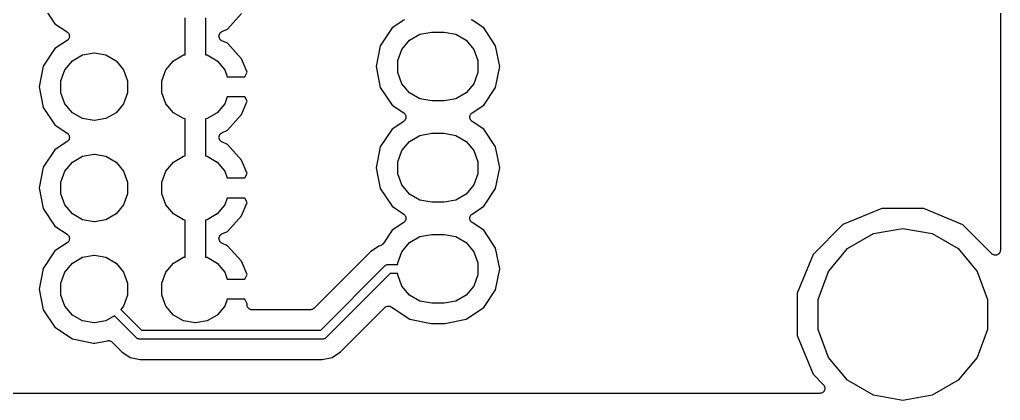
# Model space of a CAD drawing. Extents: x 127.4 to 176.4, y -111.4 to -62.3.
# Drawn here: x 151.79 to 176.44, y -111.38 to -101.82 of the extents above; entities that cross this region are included whole.
import ezdxf

# ---------------------------------------------------------------- set-up
doc = ezdxf.new("R2010")
doc.units = 0
doc.header["$MEASUREMENT"] = 0
doc.layers.add('BLACK', color=7, linetype='CONTINUOUS')

msp = doc.modelspace()

# ---------------------------------------------------------------- linework, layer by layer
at = {"layer": 'Black'}
for p, q in [((176.442, -66.3842), (176.442, -107.607)), ((152.389, -101.484), (152.682, -101.923)), ((155.956, -102.699), (155.956, -101.771)), ((156.464, -101.771), (156.464, -102.699)), ((157.015, -102.056), (157.373, -101.663)), ((152.682, -101.923), (152.991, -102.129)), ((161.153, -102.029), (160.856, -102.473)), ((161.447, -101.833), (161.153, -102.029)), ((161.457, -101.823), (161.447, -101.833)), ((161.468, -101.815), (161.457, -101.823)), ((163.155, -101.823), (163.144, -101.815)), ((163.165, -101.833), (163.155, -101.823)), ((163.459, -102.029), (163.165, -101.833)), ((163.756, -102.473), (163.459, -102.029)), ((152.991, -102.129), (153.001, -102.139)), ((153.001, -102.139), (153.012, -102.147)), ((153.012, -102.147), (153.016, -102.154)), ((153.016, -102.154), (153.022, -102.16)), ((153.022, -102.16), (153.029, -102.172)), ((153.029, -102.172), (153.036, -102.184)), ((153.036, -102.286), (153.029, -102.298)), ((153.036, -102.184), (153.038, -102.192)), ((153.038, -102.278), (153.036, -102.286)), ((153.038, -102.192), (153.042, -102.199)), ((153.042, -102.271), (153.038, -102.278)), ((153.042, -102.199), (153.043, -102.213)), ((153.043, -102.257), (153.042, -102.271)), ((153.043, -102.213), (153.047, -102.227)), ((153.047, -102.243), (153.043, -102.257)), ((153.047, -102.227), (153.046, -102.235)), ((153.046, -102.235), (153.047, -102.243)), ((156.805, -102.224), (156.808, -102.213)), ((156.806, -102.235), (156.805, -102.224)), ((156.805, -102.246), (156.806, -102.235)), ((156.808, -102.257), (156.805, -102.246)), ((156.808, -102.213), (156.809, -102.202)), ((156.809, -102.268), (156.808, -102.257)), ((156.809, -102.202), (156.814, -102.192)), ((156.814, -102.278), (156.809, -102.268)), ((156.814, -102.192), (156.817, -102.182)), ((156.817, -102.288), (156.814, -102.278)), ((156.817, -102.182), (156.823, -102.172)), ((156.823, -102.172), (156.828, -102.162)), ((156.828, -102.162), (156.836, -102.154)), ((156.836, -102.154), (156.842, -102.145)), ((156.842, -102.145), (156.851, -102.139)), ((156.851, -102.139), (156.859, -102.131)), ((156.859, -102.131), (156.869, -102.126)), ((156.869, -102.126), (156.878, -102.12)), ((156.878, -102.12), (157.015, -102.056)), ((161.595, -102.335), (161.854, -102.185)), ((161.854, -102.185), (162.15, -102.133)), ((162.15, -102.133), (162.462, -102.133)), ((162.462, -102.133), (162.758, -102.185)), ((162.758, -102.185), (163.017, -102.335)), ((152.991, -102.341), (152.682, -102.547)), ((153.001, -102.331), (152.991, -102.341)), ((153.012, -102.323), (153.001, -102.331)), ((153.016, -102.316), (153.012, -102.323)), ((153.022, -102.31), (153.016, -102.316)), ((153.029, -102.298), (153.022, -102.31)), ((156.823, -102.298), (156.817, -102.288)), ((156.828, -102.308), (156.823, -102.298)), ((156.836, -102.316), (156.828, -102.308)), ((156.842, -102.325), (156.836, -102.316)), ((156.851, -102.331), (156.842, -102.325)), ((156.859, -102.339), (156.851, -102.331)), ((156.869, -102.344), (156.859, -102.339)), ((156.878, -102.35), (156.869, -102.344)), ((157.015, -102.414), (156.878, -102.35)), ((157.373, -102.807), (157.015, -102.414)), ((160.856, -102.473), (160.752, -102.997)), ((161.402, -102.565), (161.595, -102.335)), ((163.017, -102.335), (163.21, -102.565)), ((163.86, -102.997), (163.756, -102.473)), ((152.682, -102.547), (152.389, -102.986)), ((153.12, -102.854), (153.376, -102.706)), ((153.376, -102.706), (153.667, -102.655)), ((153.667, -102.655), (153.673, -102.655)), ((153.673, -102.655), (153.964, -102.706)), ((153.964, -102.706), (154.22, -102.854)), ((155.66, -102.854), (155.916, -102.706)), ((155.916, -102.706), (155.956, -102.699)), ((156.464, -102.699), (156.504, -102.706)), ((156.504, -102.706), (156.76, -102.854)), ((161.299, -102.847), (161.402, -102.565)), ((163.21, -102.565), (163.313, -102.847)), ((152.389, -102.986), (152.285, -103.505)), ((152.931, -103.08), (153.12, -102.854)), ((154.22, -102.854), (154.409, -103.08)), ((155.471, -103.08), (155.66, -102.854)), ((156.76, -102.854), (156.949, -103.08)), ((157.511, -103.142), (157.373, -102.807)), ((160.752, -102.997), (160.856, -103.521)), ((161.299, -103.147), (161.299, -102.847)), ((163.313, -102.847), (163.313, -103.147)), ((163.756, -103.521), (163.86, -102.997)), ((152.83, -103.357), (152.931, -103.08)), ((154.409, -103.08), (154.51, -103.357)), ((155.37, -103.357), (155.471, -103.08)), ((156.949, -103.08), (157.012, -103.251)), ((157.012, -103.251), (157.454, -103.251)), ((157.454, -103.251), (157.511, -103.142)), ((161.402, -103.429), (161.299, -103.147)), ((163.313, -103.147), (163.21, -103.429)), ((152.285, -103.505), (152.389, -104.024)), ((152.83, -103.653), (152.83, -103.357)), ((154.51, -103.357), (154.51, -103.653)), ((155.37, -103.653), (155.37, -103.357)), ((161.595, -103.659), (161.402, -103.429)), ((163.21, -103.429), (163.017, -103.659)), ((152.931, -103.93), (152.83, -103.653)), ((154.51, -103.653), (154.409, -103.93)), ((155.471, -103.93), (155.37, -103.653)), ((157.012, -103.759), (156.949, -103.93)), ((157.454, -103.759), (157.012, -103.759)), ((157.511, -103.868), (157.454, -103.759)), ((160.856, -103.521), (161.153, -103.965)), ((161.854, -103.809), (161.595, -103.659)), ((163.017, -103.659), (162.758, -103.809)), ((163.459, -103.965), (163.756, -103.521)), ((153.12, -104.156), (152.931, -103.93)), ((154.409, -103.93), (154.22, -104.156)), ((155.66, -104.156), (155.471, -103.93)), ((156.949, -103.93), (156.76, -104.156)), ((157.373, -104.203), (157.511, -103.868)), ((161.153, -103.965), (161.447, -104.161)), ((162.15, -103.861), (161.854, -103.809)), ((162.462, -103.861), (162.15, -103.861)), ((162.758, -103.809), (162.462, -103.861)), ((163.165, -104.161), (163.459, -103.965)), ((152.389, -104.024), (152.682, -104.463)), ((153.376, -104.304), (153.12, -104.156)), ((154.22, -104.156), (153.964, -104.304)), ((155.916, -104.304), (155.66, -104.156)), ((156.76, -104.156), (156.504, -104.304)), ((157.015, -104.596), (157.373, -104.203)), ((161.447, -104.161), (161.457, -104.171)), ((161.457, -104.171), (161.468, -104.179)), ((161.468, -104.179), (161.473, -104.186)), ((161.473, -104.186), (161.479, -104.192)), ((161.479, -104.192), (161.485, -104.204)), ((161.485, -104.204), (161.493, -104.216)), ((161.493, -104.216), (161.495, -104.224)), ((161.495, -104.224), (161.498, -104.231)), ((161.498, -104.231), (161.5, -104.245)), ((161.5, -104.245), (161.503, -104.259)), ((163.109, -104.259), (163.112, -104.245)), ((163.112, -104.245), (163.114, -104.231)), ((163.114, -104.231), (163.117, -104.224)), ((163.117, -104.224), (163.119, -104.216)), ((163.119, -104.216), (163.127, -104.204)), ((163.127, -104.204), (163.133, -104.192)), ((163.133, -104.192), (163.139, -104.186)), ((163.139, -104.186), (163.144, -104.179)), ((163.144, -104.179), (163.155, -104.171)), ((163.155, -104.171), (163.165, -104.161)), ((152.682, -104.463), (152.991, -104.669)), ((153.667, -104.355), (153.376, -104.304)), ((153.673, -104.355), (153.667, -104.355)), ((153.964, -104.304), (153.673, -104.355)), ((155.956, -104.311), (155.916, -104.304)), ((155.956, -105.239), (155.956, -104.311)), ((156.504, -104.304), (156.464, -104.311)), ((156.464, -104.311), (156.464, -105.239)), ((161.447, -104.373), (161.153, -104.569)), ((161.457, -104.363), (161.447, -104.373)), ((161.468, -104.355), (161.457, -104.363)), ((161.473, -104.348), (161.468, -104.355)), ((161.479, -104.342), (161.473, -104.348)), ((161.485, -104.33), (161.479, -104.342)), ((161.493, -104.318), (161.485, -104.33)), ((161.495, -104.31), (161.493, -104.318)), ((161.498, -104.303), (161.495, -104.31)), ((161.5, -104.289), (161.498, -104.303)), ((161.503, -104.275), (161.5, -104.289)), ((161.503, -104.259), (161.502, -104.267)), ((161.502, -104.267), (161.503, -104.275)), ((163.11, -104.267), (163.109, -104.259)), ((163.109, -104.275), (163.11, -104.267)), ((163.112, -104.289), (163.109, -104.275)), ((163.114, -104.303), (163.112, -104.289)), ((163.117, -104.31), (163.114, -104.303)), ((163.119, -104.318), (163.117, -104.31)), ((163.127, -104.33), (163.119, -104.318)), ((163.133, -104.342), (163.127, -104.33)), ((163.139, -104.348), (163.133, -104.342)), ((163.144, -104.355), (163.139, -104.348)), ((163.155, -104.363), (163.144, -104.355)), ((163.165, -104.373), (163.155, -104.363)), ((163.459, -104.569), (163.165, -104.373)), ((152.991, -104.669), (153.001, -104.679)), ((153.001, -104.679), (153.012, -104.687)), ((153.012, -104.687), (153.016, -104.694)), ((153.016, -104.694), (153.022, -104.7)), ((153.022, -104.7), (153.029, -104.712)), ((153.029, -104.712), (153.036, -104.724)), ((153.036, -104.724), (153.038, -104.732)), ((153.038, -104.732), (153.042, -104.739)), ((153.042, -104.739), (153.043, -104.753)), ((156.808, -104.753), (156.809, -104.742)), ((156.809, -104.742), (156.814, -104.732)), ((156.814, -104.732), (156.817, -104.722)), ((156.817, -104.722), (156.823, -104.712)), ((156.823, -104.712), (156.828, -104.702)), ((156.828, -104.702), (156.836, -104.694)), ((156.836, -104.694), (156.842, -104.685)), ((156.842, -104.685), (156.851, -104.679)), ((156.851, -104.679), (156.859, -104.671)), ((156.859, -104.671), (156.869, -104.666)), ((156.869, -104.666), (156.878, -104.66)), ((156.878, -104.66), (157.015, -104.596)), ((161.153, -104.569), (160.856, -105.013)), ((161.595, -104.875), (161.854, -104.725)), ((161.854, -104.725), (162.15, -104.673)), ((162.15, -104.673), (162.462, -104.673)), ((162.462, -104.673), (162.758, -104.725)), ((162.758, -104.725), (163.017, -104.875)), ((163.756, -105.013), (163.459, -104.569)), ((152.991, -104.881), (152.682, -105.087)), ((153.001, -104.871), (152.991, -104.881)), ((153.012, -104.863), (153.001, -104.871)), ((153.016, -104.856), (153.012, -104.863)), ((153.022, -104.85), (153.016, -104.856)), ((153.029, -104.838), (153.022, -104.85)), ((153.036, -104.826), (153.029, -104.838)), ((153.038, -104.818), (153.036, -104.826)), ((153.042, -104.811), (153.038, -104.818)), ((153.043, -104.797), (153.042, -104.811)), ((153.043, -104.753), (153.047, -104.767)), ((153.047, -104.783), (153.043, -104.797)), ((153.047, -104.767), (153.046, -104.775)), ((153.046, -104.775), (153.047, -104.783)), ((156.805, -104.764), (156.808, -104.753)), ((156.806, -104.775), (156.805, -104.764)), ((156.805, -104.786), (156.806, -104.775)), ((156.808, -104.797), (156.805, -104.786)), ((156.809, -104.808), (156.808, -104.797)), ((156.814, -104.818), (156.809, -104.808)), ((156.817, -104.828), (156.814, -104.818)), ((156.823, -104.838), (156.817, -104.828)), ((156.828, -104.848), (156.823, -104.838)), ((156.836, -104.856), (156.828, -104.848)), ((156.842, -104.865), (156.836, -104.856)), ((156.851, -104.871), (156.842, -104.865)), ((156.859, -104.879), (156.851, -104.871)), ((156.869, -104.884), (156.859, -104.879)), ((156.878, -104.89), (156.869, -104.884)), ((157.015, -104.954), (156.878, -104.89)), ((157.373, -105.347), (157.015, -104.954)), ((161.402, -105.105), (161.595, -104.875)), ((163.017, -104.875), (163.21, -105.105)), ((152.682, -105.087), (152.389, -105.526)), ((153.376, -105.246), (153.667, -105.195)), ((153.667, -105.195), (153.673, -105.195)), ((153.673, -105.195), (153.964, -105.246)), ((155.916, -105.246), (155.956, -105.239)), ((156.464, -105.239), (156.504, -105.246)), ((160.856, -105.013), (160.752, -105.537)), ((161.299, -105.387), (161.402, -105.105)), ((163.21, -105.105), (163.313, -105.387)), ((163.86, -105.537), (163.756, -105.013)), ((152.931, -105.62), (153.12, -105.394)), ((153.12, -105.394), (153.376, -105.246)), ((153.964, -105.246), (154.22, -105.394)), ((154.22, -105.394), (154.409, -105.62)), ((155.471, -105.62), (155.66, -105.394)), ((155.66, -105.394), (155.916, -105.246)), ((156.504, -105.246), (156.76, -105.394)), ((156.76, -105.394), (156.949, -105.62)), ((157.511, -105.682), (157.373, -105.347)), ((161.299, -105.687), (161.299, -105.387)), ((163.313, -105.387), (163.313, -105.687)), ((152.389, -105.526), (152.285, -106.045)), ((152.83, -105.897), (152.931, -105.62)), ((154.409, -105.62), (154.51, -105.897)), ((155.37, -105.897), (155.471, -105.62)), ((156.949, -105.62), (157.012, -105.791)), ((157.454, -105.791), (157.511, -105.682)), ((160.752, -105.537), (160.856, -106.061)), ((161.402, -105.969), (161.299, -105.687)), ((163.313, -105.687), (163.21, -105.969)), ((163.756, -106.061), (163.86, -105.537)), ((152.83, -106.193), (152.83, -105.897)), ((154.51, -105.897), (154.51, -106.193)), ((155.37, -106.193), (155.37, -105.897)), ((157.012, -105.791), (157.454, -105.791)), ((161.595, -106.199), (161.402, -105.969)), ((163.21, -105.969), (163.017, -106.199)), ((152.285, -106.045), (152.389, -106.564)), ((152.931, -106.47), (152.83, -106.193)), ((154.51, -106.193), (154.409, -106.47)), ((155.471, -106.47), (155.37, -106.193)), ((160.856, -106.061), (161.153, -106.505)), ((161.854, -106.349), (161.595, -106.199)), ((163.017, -106.199), (162.758, -106.349)), ((163.459, -106.505), (163.756, -106.061)), ((153.12, -106.696), (152.931, -106.47)), ((154.409, -106.47), (154.22, -106.696)), ((155.66, -106.696), (155.471, -106.47)), ((156.949, -106.47), (156.76, -106.696)), ((157.012, -106.299), (156.949, -106.47)), ((157.454, -106.299), (157.012, -106.299)), ((157.373, -106.743), (157.511, -106.408)), ((157.511, -106.408), (157.454, -106.299)), ((162.15, -106.401), (161.854, -106.349)), ((162.462, -106.401), (162.15, -106.401)), ((162.758, -106.349), (162.462, -106.401)), ((152.389, -106.564), (152.682, -107.003)), ((153.376, -106.844), (153.12, -106.696)), ((154.22, -106.696), (153.964, -106.844)), ((155.916, -106.844), (155.66, -106.696)), ((156.76, -106.696), (156.504, -106.844)), ((161.153, -106.505), (161.447, -106.701)), ((161.447, -106.701), (161.457, -106.711)), ((161.457, -106.711), (161.468, -106.719)), ((161.468, -106.719), (161.473, -106.726)), ((163.139, -106.726), (163.144, -106.719)), ((163.144, -106.719), (163.155, -106.711)), ((163.155, -106.711), (163.165, -106.701)), ((163.165, -106.701), (163.459, -106.505)), ((173.464, -106.562), (172.486, -106.965)), ((174.521, -106.562), (173.464, -106.562)), ((175.498, -106.968), (174.521, -106.562)), ((153.667, -106.895), (153.376, -106.844)), ((153.673, -106.895), (153.667, -106.895)), ((153.964, -106.844), (153.673, -106.895)), ((155.956, -106.851), (155.916, -106.844)), ((155.956, -107.779), (155.956, -106.851)), ((156.504, -106.844), (156.464, -106.851)), ((156.464, -106.851), (156.464, -107.779)), ((157.015, -107.136), (157.373, -106.743)), ((161.447, -106.913), (161.153, -107.109)), ((161.457, -106.903), (161.447, -106.913)), ((161.468, -106.895), (161.457, -106.903)), ((161.473, -106.888), (161.468, -106.895)), ((161.473, -106.726), (161.479, -106.732)), ((161.479, -106.882), (161.473, -106.888)), ((161.479, -106.732), (161.485, -106.744)), ((161.485, -106.87), (161.479, -106.882)), ((161.485, -106.744), (161.493, -106.756)), ((161.493, -106.858), (161.485, -106.87)), ((161.493, -106.756), (161.495, -106.764)), ((161.495, -106.85), (161.493, -106.858)), ((161.495, -106.764), (161.498, -106.771)), ((161.498, -106.843), (161.495, -106.85)), ((161.498, -106.771), (161.5, -106.785)), ((161.5, -106.829), (161.498, -106.843)), ((161.5, -106.785), (161.503, -106.799)), ((161.503, -106.815), (161.5, -106.829)), ((161.503, -106.799), (161.502, -106.807)), ((161.502, -106.807), (161.503, -106.815)), ((163.109, -106.799), (163.112, -106.785)), ((163.11, -106.807), (163.109, -106.799)), ((163.109, -106.815), (163.11, -106.807)), ((163.112, -106.829), (163.109, -106.815)), ((163.112, -106.785), (163.114, -106.771)), ((163.114, -106.843), (163.112, -106.829)), ((163.114, -106.771), (163.117, -106.764)), ((163.117, -106.85), (163.114, -106.843)), ((163.117, -106.764), (163.119, -106.756)), ((163.119, -106.858), (163.117, -106.85)), ((163.119, -106.756), (163.127, -106.744)), ((163.127, -106.87), (163.119, -106.858)), ((163.127, -106.744), (163.133, -106.732)), ((163.133, -106.882), (163.127, -106.87)), ((163.133, -106.732), (163.139, -106.726)), ((163.139, -106.888), (163.133, -106.882)), ((163.144, -106.895), (163.139, -106.888)), ((163.155, -106.903), (163.144, -106.895)), ((163.165, -106.913), (163.155, -106.903)), ((163.459, -107.109), (163.165, -106.913)), ((172.486, -106.965), (171.738, -107.712)), ((176.225, -107.697), (175.498, -106.968)), ((152.682, -107.003), (152.991, -107.209)), ((152.991, -107.209), (153.001, -107.219)), ((156.851, -107.219), (156.859, -107.211)), ((156.859, -107.211), (156.869, -107.206)), ((156.869, -107.206), (156.878, -107.2)), ((156.878, -107.2), (157.015, -107.136)), ((161.153, -107.109), (160.928, -107.446)), ((161.854, -107.265), (162.15, -107.213)), ((162.15, -107.213), (162.462, -107.213)), ((162.462, -107.213), (162.758, -107.265)), ((163.756, -107.553), (163.459, -107.109)), ((172.603, -107.567), (173.252, -107.192)), ((173.252, -107.192), (173.99, -107.062)), ((173.99, -107.062), (174.728, -107.192)), ((174.728, -107.192), (175.377, -107.567)), ((152.991, -107.421), (152.682, -107.627)), ((153.001, -107.411), (152.991, -107.421)), ((153.001, -107.219), (153.012, -107.227)), ((153.012, -107.403), (153.001, -107.411)), ((153.012, -107.227), (153.016, -107.234)), ((153.016, -107.396), (153.012, -107.403)), ((153.016, -107.234), (153.022, -107.24)), ((153.022, -107.39), (153.016, -107.396)), ((153.022, -107.24), (153.029, -107.252)), ((153.029, -107.378), (153.022, -107.39)), ((153.029, -107.252), (153.036, -107.264)), ((153.036, -107.366), (153.029, -107.378)), ((153.036, -107.264), (153.038, -107.272)), ((153.038, -107.358), (153.036, -107.366)), ((153.038, -107.272), (153.042, -107.279)), ((153.042, -107.351), (153.038, -107.358)), ((153.042, -107.279), (153.043, -107.293)), ((153.043, -107.337), (153.042, -107.351)), ((153.043, -107.293), (153.047, -107.307)), ((153.047, -107.323), (153.043, -107.337)), ((153.047, -107.307), (153.046, -107.315)), ((153.046, -107.315), (153.047, -107.323)), ((156.805, -107.304), (156.808, -107.293)), ((156.806, -107.315), (156.805, -107.304)), ((156.805, -107.326), (156.806, -107.315)), ((156.808, -107.337), (156.805, -107.326)), ((156.808, -107.293), (156.809, -107.282)), ((156.809, -107.348), (156.808, -107.337)), ((156.809, -107.282), (156.814, -107.272)), ((156.814, -107.358), (156.809, -107.348)), ((156.814, -107.272), (156.817, -107.262)), ((156.817, -107.368), (156.814, -107.358)), ((156.817, -107.262), (156.823, -107.252)), ((156.823, -107.378), (156.817, -107.368)), ((156.823, -107.252), (156.828, -107.242)), ((156.828, -107.388), (156.823, -107.378)), ((156.828, -107.242), (156.836, -107.234)), ((156.836, -107.396), (156.828, -107.388)), ((156.836, -107.234), (156.842, -107.225)), ((156.842, -107.405), (156.836, -107.396)), ((156.842, -107.225), (156.851, -107.219)), ((156.851, -107.411), (156.842, -107.405)), ((156.859, -107.419), (156.851, -107.411)), ((156.869, -107.424), (156.859, -107.419)), ((156.878, -107.43), (156.869, -107.424)), ((157.015, -107.494), (156.878, -107.43)), ((160.921, -107.455), (160.909, -107.466)), ((160.924, -107.45), (160.921, -107.455)), ((160.928, -107.446), (160.924, -107.45)), ((161.402, -107.645), (161.595, -107.415)), ((161.595, -107.415), (161.854, -107.265)), ((162.758, -107.265), (163.017, -107.415)), ((163.017, -107.415), (163.21, -107.645)), ((152.682, -107.627), (152.389, -108.066)), ((157.373, -107.887), (157.015, -107.494)), ((160.613, -107.646), (159.191, -109.068)), ((160.824, -107.504), (160.613, -107.646)), ((160.847, -107.5), (160.824, -107.504)), ((160.852, -107.498), (160.847, -107.5)), ((160.858, -107.497), (160.852, -107.498)), ((160.873, -107.49), (160.858, -107.497)), ((160.888, -107.484), (160.873, -107.49)), ((160.893, -107.48), (160.888, -107.484)), ((160.898, -107.478), (160.893, -107.48)), ((160.909, -107.466), (160.898, -107.478)), ((161.299, -107.927), (161.402, -107.645)), ((163.21, -107.645), (163.313, -107.927)), ((163.86, -108.077), (163.756, -107.553)), ((172.121, -108.141), (172.603, -107.567)), ((175.377, -107.567), (175.859, -108.141)), ((176.239, -107.706), (176.225, -107.697)), ((176.251, -107.717), (176.239, -107.706)), ((176.4, -107.699), (176.388, -107.711)), ((176.412, -107.689), (176.4, -107.699)), ((176.415, -107.684), (176.412, -107.689)), ((176.419, -107.68), (176.415, -107.684)), ((176.426, -107.665), (176.419, -107.68)), ((176.434, -107.65), (176.426, -107.665)), ((176.435, -107.645), (176.434, -107.65)), ((176.438, -107.64), (176.435, -107.645)), ((176.439, -107.623), (176.438, -107.64)), ((176.442, -107.607), (176.439, -107.623)), ((152.931, -108.16), (153.12, -107.934)), ((153.12, -107.934), (153.376, -107.786)), ((153.376, -107.786), (153.667, -107.735)), ((153.667, -107.735), (153.673, -107.735)), ((153.673, -107.735), (153.964, -107.786)), ((153.964, -107.786), (154.22, -107.934)), ((154.22, -107.934), (154.409, -108.16)), ((155.471, -108.16), (155.66, -107.934)), ((155.66, -107.934), (155.916, -107.786)), ((155.916, -107.786), (155.956, -107.779)), ((156.464, -107.779), (156.504, -107.786)), ((156.504, -107.786), (156.76, -107.934)), ((156.76, -107.934), (156.949, -108.16)), ((157.511, -108.222), (157.373, -107.887)), ((161.299, -107.963), (161.299, -107.927)), ((163.313, -107.927), (163.313, -108.227)), ((171.738, -107.712), (171.332, -108.689)), ((176.257, -107.719), (176.251, -107.717)), ((176.261, -107.722), (176.257, -107.719)), ((176.277, -107.726), (176.261, -107.722)), ((176.293, -107.732), (176.277, -107.726)), ((176.298, -107.732), (176.293, -107.732)), ((176.304, -107.734), (176.298, -107.732)), ((176.32, -107.732), (176.304, -107.734)), ((176.337, -107.732), (176.32, -107.732)), ((176.342, -107.73), (176.337, -107.732)), ((176.348, -107.73), (176.342, -107.73)), ((176.363, -107.723), (176.348, -107.73)), ((176.379, -107.717), (176.363, -107.723)), ((176.383, -107.713), (176.379, -107.717)), ((176.388, -107.711), (176.383, -107.713)), ((152.389, -108.066), (152.285, -108.585)), ((152.83, -108.437), (152.931, -108.16)), ((154.409, -108.16), (154.51, -108.437)), ((155.37, -108.437), (155.471, -108.16)), ((156.949, -108.16), (157.012, -108.331)), ((159.364, -109.613), (160.981, -107.996)), ((161.109, -108.191), (159.492, -109.808)), ((160.981, -107.996), (160.985, -107.993)), ((160.985, -107.993), (160.988, -107.989)), ((160.988, -107.989), (161.001, -107.982)), ((161.001, -107.982), (161.013, -107.973)), ((161.013, -107.973), (161.018, -107.972)), ((161.018, -107.972), (161.022, -107.97)), ((161.022, -107.97), (161.037, -107.967)), ((161.037, -107.967), (161.051, -107.963)), ((161.051, -107.963), (161.056, -107.964)), ((161.056, -107.964), (161.061, -107.963)), ((161.061, -107.963), (161.299, -107.963)), ((161.299, -108.191), (161.109, -108.191)), ((161.299, -108.227), (161.299, -108.191)), ((163.756, -108.601), (163.86, -108.077)), ((171.865, -108.845), (172.121, -108.141)), ((175.859, -108.141), (176.115, -108.845)), ((152.83, -108.733), (152.83, -108.437)), ((154.51, -108.437), (154.51, -108.733)), ((155.37, -108.733), (155.37, -108.437)), ((157.012, -108.331), (157.454, -108.331)), ((157.454, -108.331), (157.511, -108.222)), ((161.402, -108.509), (161.299, -108.227)), ((163.313, -108.227), (163.21, -108.509)), ((152.285, -108.585), (152.389, -109.104)), ((161.595, -108.739), (161.402, -108.509)), ((163.21, -108.509), (163.017, -108.739)), ((163.459, -109.045), (163.756, -108.601)), ((171.332, -108.689), (171.332, -109.746)), ((152.931, -109.01), (152.83, -108.733)), ((154.51, -108.733), (154.409, -109.01)), ((155.471, -109.01), (155.37, -108.733)), ((157.012, -108.839), (156.949, -109.01)), ((157.454, -108.839), (157.012, -108.839)), ((157.513, -108.952), (157.454, -108.839)), ((161.854, -108.889), (161.595, -108.739)), ((162.15, -108.941), (161.854, -108.889)), ((162.758, -108.889), (162.462, -108.941)), ((163.017, -108.739), (162.758, -108.889)), ((171.865, -109.595), (171.865, -108.845)), ((176.115, -108.845), (176.115, -109.595)), ((152.389, -109.104), (152.682, -109.543)), ((153.12, -109.236), (152.931, -109.01)), ((154.409, -109.01), (154.34, -109.093)), ((154.34, -109.093), (154.859, -109.613)), ((155.66, -109.236), (155.471, -109.01)), ((156.949, -109.01), (156.76, -109.236)), ((157.51, -108.972), (157.512, -108.964)), ((157.512, -108.986), (157.51, -108.972)), ((157.512, -108.956), (157.513, -108.952)), ((157.512, -108.964), (157.512, -108.956)), ((157.512, -109), (157.512, -108.986)), ((157.514, -109.008), (157.512, -109)), ((157.515, -109.016), (157.514, -109.008)), ((157.522, -109.028), (157.515, -109.016)), ((157.527, -109.041), (157.522, -109.028)), ((157.532, -109.048), (157.527, -109.041)), ((157.536, -109.055), (157.532, -109.048)), ((157.546, -109.064), (157.536, -109.055)), ((157.555, -109.075), (157.546, -109.064)), ((157.562, -109.079), (157.555, -109.075)), ((157.568, -109.085), (157.562, -109.079)), ((157.581, -109.09), (157.568, -109.085)), ((157.593, -109.097), (157.581, -109.09)), ((157.601, -109.099), (157.593, -109.097)), ((157.609, -109.102), (157.601, -109.099)), ((157.623, -109.102), (157.609, -109.102)), ((157.637, -109.105), (157.623, -109.102)), ((159.101, -109.105), (157.637, -109.105)), ((159.106, -109.104), (159.101, -109.105)), ((159.112, -109.104), (159.106, -109.104)), ((159.128, -109.1), (159.112, -109.104)), ((159.144, -109.097), (159.128, -109.1)), ((159.149, -109.094), (159.144, -109.097)), ((159.155, -109.093), (159.149, -109.094)), ((159.168, -109.083), (159.155, -109.093)), ((159.183, -109.075), (159.168, -109.083)), ((159.186, -109.071), (159.183, -109.075)), ((159.191, -109.068), (159.186, -109.071)), ((159.86, -110.158), (160.972, -109.047)), ((160.972, -109.047), (160.973, -109.046)), ((160.973, -109.046), (160.974, -109.045)), ((160.974, -109.045), (160.991, -109.033)), ((160.991, -109.033), (160.994, -109.031)), ((160.994, -109.031), (161.005, -109.023)), ((161.005, -109.023), (161.006, -109.022)), ((161.006, -109.022), (161.008, -109.021)), ((161.008, -109.021), (161.009, -109.021)), ((161.009, -109.021), (161.01, -109.02)), ((161.01, -109.02), (161.031, -109.015)), ((161.031, -109.015), (161.033, -109.015)), ((161.033, -109.015), (161.048, -109.01)), ((161.048, -109.01), (161.049, -109.01)), ((161.049, -109.01), (161.05, -109.01)), ((161.05, -109.01), (161.052, -109.01)), ((161.052, -109.01), (161.053, -109.01)), ((161.053, -109.01), (161.074, -109.012)), ((161.074, -109.012), (161.076, -109.012)), ((161.076, -109.012), (161.092, -109.013)), ((161.092, -109.013), (161.093, -109.014)), ((161.093, -109.014), (161.094, -109.014)), ((161.094, -109.014), (161.096, -109.015)), ((161.096, -109.015), (161.097, -109.015)), ((161.097, -109.015), (161.116, -109.024)), ((161.116, -109.024), (161.116, -109.024)), ((161.116, -109.024), (161.132, -109.031)), ((161.132, -109.031), (161.134, -109.032)), ((161.134, -109.032), (161.134, -109.033)), ((161.134, -109.033), (161.134, -109.033)), ((161.134, -109.033), (161.597, -109.342)), ((162.462, -108.941), (162.15, -108.941)), ((163.015, -109.342), (163.459, -109.045)), ((153.376, -109.384), (153.12, -109.236)), ((153.667, -109.435), (153.376, -109.384)), ((153.964, -109.384), (153.673, -109.435)), ((154.181, -109.258), (153.964, -109.384)), ((154.731, -109.808), (154.181, -109.258)), ((155.916, -109.384), (155.66, -109.236)), ((156.207, -109.435), (155.916, -109.384)), ((156.504, -109.384), (156.213, -109.435)), ((156.76, -109.236), (156.504, -109.384)), ((161.597, -109.342), (162.134, -109.449)), ((162.478, -109.449), (163.015, -109.342)), ((152.682, -109.543), (153.122, -109.837)), ((153.673, -109.435), (153.667, -109.435)), ((154.859, -109.613), (159.364, -109.613)), ((156.213, -109.435), (156.207, -109.435)), ((162.134, -109.449), (162.478, -109.449)), ((172.121, -110.299), (171.865, -109.595)), ((176.115, -109.595), (175.859, -110.299)), ((153.122, -109.837), (153.653, -109.943)), ((153.687, -109.943), (154.005, -109.88)), ((154.005, -109.88), (154.023, -109.879)), ((154.023, -109.879), (154.041, -109.878)), ((154.041, -109.878), (154.045, -109.879)), ((154.045, -109.879), (154.049, -109.879)), ((154.049, -109.879), (154.066, -109.885)), ((154.066, -109.885), (154.083, -109.889)), ((154.083, -109.889), (154.087, -109.892)), ((154.087, -109.892), (154.091, -109.893)), ((154.091, -109.893), (154.105, -109.904)), ((154.105, -109.904), (154.119, -109.914)), ((154.119, -109.914), (154.363, -110.158)), ((154.735, -109.811), (154.731, -109.808)), ((154.739, -109.815), (154.735, -109.811)), ((154.752, -109.822), (154.739, -109.815)), ((154.764, -109.831), (154.752, -109.822)), ((154.769, -109.832), (154.764, -109.831)), ((154.773, -109.835), (154.769, -109.832)), ((154.788, -109.837), (154.773, -109.835)), ((154.802, -109.841), (154.788, -109.837)), ((154.807, -109.841), (154.802, -109.841)), ((154.812, -109.841), (154.807, -109.841)), ((159.411, -109.841), (154.812, -109.841)), ((159.416, -109.841), (159.411, -109.841)), ((159.421, -109.841), (159.416, -109.841)), ((159.436, -109.837), (159.421, -109.841)), ((159.45, -109.835), (159.436, -109.837)), ((159.455, -109.832), (159.45, -109.835)), ((159.46, -109.831), (159.455, -109.832)), ((159.472, -109.822), (159.46, -109.831)), ((159.485, -109.815), (159.472, -109.822)), ((159.488, -109.811), (159.485, -109.815)), ((159.492, -109.808), (159.488, -109.811)), ((171.332, -109.746), (171.735, -110.724)), ((153.653, -109.943), (153.687, -109.943)), ((154.363, -110.158), (154.575, -110.3)), ((159.648, -110.3), (159.86, -110.158)), ((154.575, -110.3), (154.825, -110.349)), ((154.825, -110.349), (159.399, -110.349)), ((159.399, -110.349), (159.648, -110.3)), ((172.603, -110.873), (172.121, -110.299)), ((175.859, -110.299), (175.377, -110.873)), ((171.735, -110.724), (171.996, -110.985)), ((173.252, -111.248), (172.603, -110.873)), ((175.377, -110.873), (174.728, -111.248)), ((171.996, -110.985), (172.006, -110.999)), ((172.011, -111.148), (171.999, -111.16)), ((172.006, -110.999), (172.017, -111.011)), ((172.013, -111.143), (172.011, -111.148)), ((172.017, -111.138), (172.013, -111.143)), ((172.017, -111.011), (172.019, -111.017)), ((172.022, -111.123), (172.017, -111.138)), ((172.019, -111.017), (172.022, -111.021)), ((172.022, -111.021), (172.026, -111.037)), ((172.029, -111.108), (172.022, -111.123)), ((172.026, -111.037), (172.032, -111.053)), ((172.03, -111.102), (172.029, -111.108)), ((172.032, -111.097), (172.03, -111.102)), ((172.032, -111.053), (172.032, -111.059)), ((172.032, -111.059), (172.033, -111.064)), ((172.033, -111.064), (172.032, -111.081)), ((172.032, -111.081), (172.032, -111.097)), ((171.907, -111.202), (131.624, -111.202)), ((171.923, -111.199), (171.907, -111.202)), ((171.939, -111.198), (171.923, -111.199)), ((171.944, -111.195), (171.939, -111.198)), ((171.95, -111.194), (171.944, -111.195)), ((171.964, -111.186), (171.95, -111.194)), ((171.979, -111.179), (171.964, -111.186)), ((171.983, -111.175), (171.979, -111.179)), ((171.988, -111.172), (171.983, -111.175)), ((171.999, -111.16), (171.988, -111.172)), ((173.99, -111.378), (173.252, -111.248)), ((174.728, -111.248), (173.99, -111.378))]:
    msp.add_line(p, q, dxfattribs=at)

doc.saveas('drawing.dxf')
